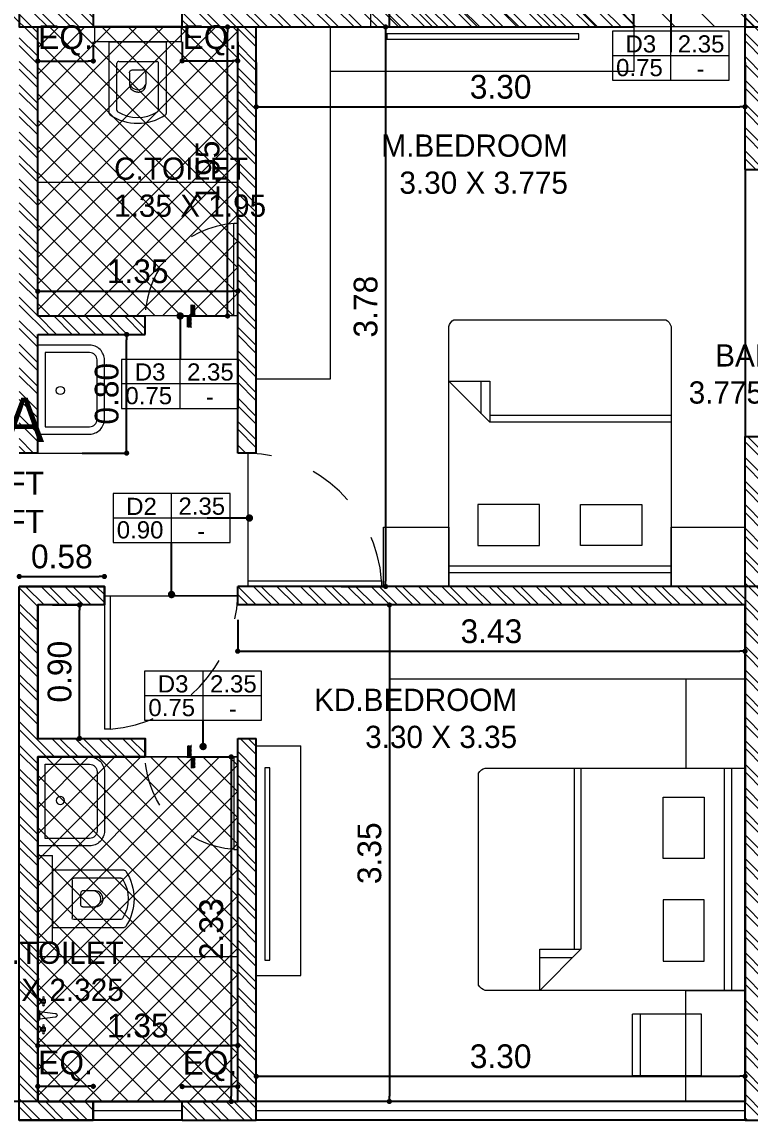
# Model space of a CAD drawing. Header units: metres. Extents: x 494 to 1845, y -666 to 1061.
# Drawn here: x 1823.904 to 1825.532, y 207.93 to 210.384 of the extents above; entities that cross this region are included whole.
import ezdxf

# ---------------------------------------------------------------- set-up
doc = ezdxf.new("R2010")
doc.units = ezdxf.units.M
doc.header["$MEASUREMENT"] = 0
doc.linetypes.add('1', pattern=[0])
doc.linetypes.add('DASHED2', pattern=[0.375, 0.25, -0.125])
doc.layers.get('Defpoints').update_dxf_attribs({"color": 12})
for name, color, linetype in [('A-AREA', 1, 'Continuous'), ('TILE DROP', 180, '1'), ('VDA-TEXT', 250, '1'), ('VDA-WALL BELOW', 8, 'Continuous')]:
    doc.layers.add(name, color=color, linetype=linetype)
for name, color, linetype, lineweight in [('A-Wall Hatch', 8, 'Continuous', 9), ('col hatch', 8, 'Continuous', 13), ('DIMENSION', 8, 'Continuous', 5), ('VDA-DOOR', 23, 'Continuous', 5), ('VDA-DW TAGS', 4, 'Continuous', 9), ('VDA-FURNITURE', 8, 'Continuous', 13), ('VDA-HATCH', 8, 'Continuous', 9), ('VDA-PLUMBING', 8, 'Continuous', 13), ('VDA-SLIDING DOOR', 4, 'Continuous', 9), ('VDA-WALL', 250, 'Continuous', 25), ('VDA-WINDOW', 5, 'Continuous', 9), ('VDA_FURNITURE', 8, 'Continuous', 13)]:
    doc.layers.add(name, color=color, linetype=linetype, lineweight=lineweight)
doc.styles.add('arial', font='arial.ttf', dxfattribs={"height": 0.3})
doc.styles.add('RS', font='GOTHIC.TTF')
doc.styles.get("Standard").update_dxf_attribs({"font": 'arial.ttf'})
doc.dimstyles.new('SMALL-1', dxfattribs={"dimtxt": 0.16, "dimasz": 0.035, "dimexe": 0, "dimexo": 0.1, "dimgap": 0.05, "dimtad": 1, "dimzin": 0, "dimdsep": 46, "dimtxsty": 'RS', "dimblk": 'DOT', "dimcen": 2.5, "dimclrd": 256, "dimclre": 256, "dimclrt": 5, "dimadec": 0, "dimazin": 0, "dimtfac": 1, "dimtdec": 3, "dimtofl": 0, "dimtmove": 0, "dimatfit": 3, "dimfxl": 0, "dimtolj": 1, "dimtzin": 0, "dimarcsym": 0})
pattern_1 = [(135, (-4e-16, 0.375), (-0.00441942, -0.00441942), [])]

# ---------------------------------------------------------------- blocks, each defined once
blk = doc.blocks.new('zw$FB86')
at = {"layer": 'VDA-FURNITURE'}
for points in [[(0, 0.45), (0, 0.1, 0.414214), (0.1, 0), (0.5, 0, 0.414214), (0.6, 0.1), (0.6, 0.45)], [(0.05, 0.4), (0.05, 0.1, 0.414214), (0.1, 0.05), (0.5, 0.05, 0.414214), (0.55, 0.1), (0.55, 0.4)]]:
    blk.add_lwpolyline(points, format="xyb", close=True, dxfattribs=at)
blk.add_circle((0.2942, 0.2973), 0.0278, dxfattribs=at)
blk = doc.blocks.new('zw$1B49')
at = {"layer": 'VDA-FURNITURE'}
for p, q in [((0.1173, 0.1173), (0.1043, 0.013)), ((0.1564, 0.013), (0.1433, 0.1173)), ((0, 0), (0.0717, 0)), ((0.0128, 0.0065), (0.0589, 0.0065)), ((0.0261, 0.0424), (0.0195, 0.0424)), ((0.0261, 0.0358), (0.0195, 0.0358)), ((0.0484, 0.0195), (0.0235, 0.0195)), ((0.0261, 0.0261), (0.0261, 0.0521)), ((0.0261, 0.0521), (0.0456, 0.0521)), ((0.0456, 0.0261), (0.0261, 0.0261)), ((0.0456, 0.0521), (0.0456, 0.0261)), ((0.0456, 0.0424), (0.0521, 0.0424)), ((0.0456, 0.0358), (0.0521, 0.0358)), ((0.0912, 0), (0.1694, 0)), ((0.1043, 0.013), (0.1564, 0.013)), ((0.189, 0), (0.2606, 0)), ((0.2018, 0.0065), (0.2478, 0.0065)), ((0.215, 0.0424), (0.2085, 0.0424)), ((0.215, 0.0358), (0.2085, 0.0358)), ((0.2373, 0.0195), (0.2125, 0.0195)), ((0.215, 0.0261), (0.215, 0.0521)), ((0.215, 0.0521), (0.2346, 0.0521)), ((0.2346, 0.0261), (0.215, 0.0261)), ((0.2346, 0.0521), (0.2346, 0.0261)), ((0.2346, 0.0424), (0.2411, 0.0424)), ((0.2346, 0.0358), (0.2411, 0.0358))]:
    blk.add_line(p, q, dxfattribs=at)
for centre in [(0.013, 0.0391), (0.0358, 0.0391), (0.0586, 0.0391), (0.202, 0.0391), (0.2248, 0.0391), (0.2476, 0.0391)]:
    blk.add_circle(centre, 0.00728, dxfattribs=at)
for centre, radius, start, end in [((0.1303, 0.1173), 0.013, 0, 180), ((-0.0098, 0.0358), 0.0371, 285.2551, 344.7449), ((0.0814, 0.0358), 0.0371, 195.25512, 254.74488), ((0.1096, -0.0053), 0.0191, 106.1502, 163.8498), ((0.1511, -0.0053), 0.0191, 16.1502, 73.8498), ((0.1792, 0.0358), 0.0371, 285.2551, 344.7449), ((0.2704, 0.0358), 0.0371, 195.25512, 254.74488)]:
    blk.add_arc(centre, radius, start, end, dxfattribs=at)
blk = doc.blocks.new('zw$2702')
at = {"layer": 'VDA-FURNITURE'}
for p, q in [((0.55, 0), (0.55, 0.585)), ((0.65, 0.585), (0.55, 0.585)), ((0.65, 0), (0.65, 0.585)), ((0.0663, 0.485), (0.55, 0.485)), ((0.55, 0.485), (0.55, 0.1)), ((0.0885, 0.4325), (0.406, 0.4325)), ((0.418, 0.4205), (0.418, 0.1645)), ((0.2098, 0.2942), (0.21, 0.2969)), ((0.21, 0.2969), (0.2105, 0.3004)), ((0.2105, 0.3004), (0.2113, 0.3046)), ((0.2113, 0.3046), (0.2125, 0.3092)), ((0.2125, 0.3092), (0.2143, 0.3142)), ((0.2143, 0.3142), (0.2166, 0.3193)), ((0.2166, 0.3193), (0.2196, 0.3244)), ((0.2196, 0.3244), (0.2234, 0.3294)), ((0.2234, 0.3294), (0.2281, 0.334)), ((0.2281, 0.334), (0.2337, 0.3382)), ((0.2337, 0.3382), (0.2404, 0.3417)), ((0.2404, 0.3417), (0.2482, 0.3444)), ((0.2482, 0.3444), (0.2572, 0.3461)), ((0.2572, 0.3461), (0.2675, 0.3468)), ((0.2675, 0.3468), (0.278, 0.3468)), ((0.278, 0.3468), (0.2875, 0.3468)), ((0.2875, 0.3468), (0.2959, 0.3468)), ((0.2959, 0.3468), (0.3035, 0.3468)), ((0.3035, 0.3468), (0.3101, 0.3468)), ((0.3101, 0.3468), (0.3159, 0.3468)), ((0.3159, 0.3468), (0.3209, 0.3468)), ((0.3209, 0.3468), (0.3252, 0.3468)), ((0.3252, 0.3468), (0.3288, 0.3469)), ((0.3288, 0.3469), (0.3318, 0.3469)), ((0.3318, 0.3469), (0.3341, 0.3469)), ((0.3341, 0.3469), (0.336, 0.3469)), ((0.336, 0.3469), (0.3382, 0.3469)), ((0.3382, 0.3469), (0.3388, 0.3469)), ((0.3388, 0.3469), (0.3398, 0.3471)), ((0.3398, 0.3471), (0.3422, 0.3472)), ((0.3422, 0.3472), (0.3456, 0.347)), ((0.3456, 0.347), (0.3496, 0.346)), ((0.3496, 0.346), (0.3535, 0.3437)), ((0.3535, 0.3437), (0.3569, 0.3399)), ((0.3569, 0.3399), (0.3583, 0.3372)), ((0.3583, 0.3372), (0.3594, 0.3339)), ((0.3594, 0.3339), (0.3601, 0.3301)), ((0.3601, 0.3301), (0.3603, 0.3256)), ((0.3603, 0.3262), (0.3603, 0.2588)), ((0.2097, 0.2925), (0.2098, 0.2942)), ((0.2097, 0.2918), (0.2097, 0.2925)), ((0.2097, 0.2916), (0.2097, 0.291)), ((0.2097, 0.291), (0.2098, 0.2893)), ((0.2098, 0.2893), (0.21, 0.2866)), ((0.21, 0.2866), (0.2105, 0.2831)), ((0.2105, 0.2831), (0.2113, 0.2789)), ((0.2113, 0.2789), (0.2125, 0.2743)), ((0.2125, 0.2743), (0.2143, 0.2693)), ((0.2143, 0.2693), (0.2166, 0.2642)), ((0.2166, 0.2642), (0.2196, 0.2591)), ((0.2196, 0.2591), (0.2234, 0.2541)), ((0.2234, 0.2541), (0.2281, 0.2495)), ((0.2281, 0.2495), (0.2337, 0.2453)), ((0.2337, 0.2453), (0.2404, 0.2418)), ((0.2404, 0.2418), (0.2482, 0.2391)), ((0.2482, 0.2391), (0.2572, 0.2373)), ((0.2572, 0.2373), (0.2675, 0.2367)), ((0.2675, 0.2367), (0.278, 0.2367)), ((0.278, 0.2367), (0.2875, 0.2367)), ((0.2875, 0.2367), (0.296, 0.2367)), ((0.296, 0.2367), (0.3035, 0.2367)), ((0.3035, 0.2367), (0.3102, 0.2367)), ((0.3102, 0.2367), (0.3161, 0.2367)), ((0.3161, 0.2367), (0.3211, 0.2367)), ((0.3211, 0.2367), (0.3254, 0.2367)), ((0.3254, 0.2367), (0.3291, 0.2367)), ((0.3291, 0.2367), (0.3321, 0.2367)), ((0.3321, 0.2367), (0.3344, 0.2368)), ((0.3344, 0.2368), (0.3363, 0.2368)), ((0.3363, 0.2368), (0.3386, 0.2368)), ((0.3386, 0.2368), (0.3392, 0.2368)), ((0.3392, 0.2368), (0.3402, 0.2367)), ((0.3402, 0.2367), (0.3426, 0.2369)), ((0.3499, 0.239), (0.3537, 0.2415)), ((0.3537, 0.2415), (0.3571, 0.2455)), ((0.3571, 0.2455), (0.3584, 0.2481)), ((0.3584, 0.2481), (0.3595, 0.2511)), ((0.3595, 0.2511), (0.3601, 0.2547)), ((0.3601, 0.2547), (0.3603, 0.2588)), ((0.0885, 0.1525), (0.406, 0.1525)), ((0.55, 0.1), (0.0663, 0.1)), ((0.65, 0), (0.55, 0))]:
    blk.add_line(p, q, dxfattribs=at)
for centre, radius, start, end in [((0.3393, 0.2925), 0.3393, 146.53147, 213.46853), ((0.0663, 0.473), 0.012, 90, 146.53147), ((0.2879, 0.2925), 0.2489, 147.45679, 212.54321), ((0.0885, 0.4205), 0.012, 90, 150.49067), ((0.406, 0.4205), 0.012, 0, 90), ((0.285, 0.2913), 0.0588, 109.85833, 247.31919), ((0.3341, 0.2803), 0.0442, 281.08149, 290.92542), ((0.0885, 0.1645), 0.012, 209.50933, 270), ((0.406, 0.1645), 0.012, 270, 0), ((0.0663, 0.112), 0.012, 213.46853, 270)]:
    blk.add_arc(centre, radius, start, end, dxfattribs=at)
blk = doc.blocks.new('zw$DE63')
at = {"layer": 'VDA-FURNITURE', "extrusion": (-1.50799e-06, 1.20478e-06, 1)}
for p, q in [((1.8, 1.5), (0.0462, 1.5)), ((0.6923, 1.2231), (0.4154, 1.5)), ((0.4154, 1.5), (0.4154, 1.2231)), ((1.8, 1.5), (1.6615, 1.5)), ((1.6615, 1.5), (1.6616, 0)), ((1.7077, 0), (1.7077, 1.5)), ((1.8, 0), (1.8, 1.5)), ((1.8, 0), (1.8, 1.5)), ((0, 1.4654), (0, 0.0346)), ((0.6346, 1.2808), (0.4154, 1.2808)), ((1.2462, 0.8885), (1.2462, 1.3039)), ((1.2462, 1.3039), (1.5231, 1.3039)), ((1.5231, 1.3039), (1.5231, 0.8885)), ((0.4154, 1.2231), (0.6923, 1.2231)), ((0.6462, 0), (0.6462, 1.2231)), ((0.6923, 0), (0.6923, 1.2231)), ((1.5231, 0.8885), (1.2462, 0.8885)), ((1.5231, 0.6116), (1.2462, 0.6116)), ((1.2462, 0.6116), (1.2462, 0.1962)), ((1.5231, 0.1962), (1.5231, 0.6116)), ((1.2462, 0.1962), (1.5231, 0.1962)), ((0.0462, 0), (1.8, 0)), ((1.6616, 0), (1.8, 0))]:
    blk.add_line(p, q, dxfattribs=at)
at = {"layer": 'VDA-FURNITURE'}
for centre, start, end in [((0.065, 1.4268), 104.43861, 149.30258), ((0.065, 0.0732), 210.69742, 255.56139)]:
    blk.add_arc(centre, 0.0756, start, end, dxfattribs=at)
blk = doc.blocks.new('DFV')
at = {"layer": 'VDA_FURNITURE'}
for p, q in [((164.983, 153.5325), (164.9829, 153.0667)), ((164.983, 153.5325), (165.397, 153.5324)), ((165.3969, 153.0666), (165.397, 153.5324)), ((165.397, 153.4806), (164.983, 153.4807)), ((164.9829, 153.0667), (165.3969, 153.0666))]:
    blk.add_line(p, q, dxfattribs=at)
blk = doc.blocks.new('zw$F1DC')
at = {"layer": 'VDA-DOOR'}
for p, q in [((0, 0), (0, 0.9)), ((0, 0.038), (0.9, 0.038)), ((0, 0), (0.9, 0)), ((0.9, 0.038), (0.9, 0))]:
    blk.add_line(p, q, dxfattribs=at).dxf.unprotected_set("ltscale", 0)
at = {"layer": 'VDA-DOOR', "linetype": 'DASHED2', "ltscale": 0.3}
blk.add_arc((-0.0283, -0.0304), 0.9308, 4.21275, 88.25632, dxfattribs=at)
blk = doc.blocks.new('zw$AB1F')
at = {"layer": 'VDA-DOOR', "xscale": 1.111111111003124, "yscale": 1.111111111003124, "zscale": 1.111111111003124, "rotation": 90.00000000080222}
blk.add_blockref('zw$F1DC', (1, 0), dxfattribs=at)
blk = doc.blocks.new('_Dot')
at = {"color": 0, "linetype": 'ByBlock', "lineweight": -2}
blk.add_line((-0.5, 0), (-1, 0), dxfattribs=at)
at = {"color": 0, "linetype": 'ByBlock', "const_width": 0.5}
blk.add_lwpolyline([(-0.25, 0, 1), (0.25, 0, 1)], format="xyb", close=True, dxfattribs=at)
blk = doc.blocks.new('*D1131')
at = {"layer": 'Defpoints', "color": 0, "transparency": 16777216}
for p in [(-0.375, 2.875), (0, 2.875), (0, 2.646)]:
    blk.add_point(p, dxfattribs=at)
at = {"layer": 'DIMENSION', "lineweight": -2, "transparency": 16777216}
for p, q in [((-0.375, 2.775), (-0.375, 2.646)), ((0, 2.775), (0, 2.646)), ((-0.34, 2.646), (-0.035, 2.646))]:
    blk.add_line(p, q, dxfattribs=at)
at = {"layer": 'DIMENSION', "lineweight": -2, "transparency": 16777216, "xscale": 0.035, "yscale": 0.035, "zscale": 0.035, "rotation": 180}
blk.add_blockref('_Dot', (-0.375, 2.646), dxfattribs=at)
at = {"layer": 'DIMENSION', "lineweight": -2, "transparency": 16777216, "xscale": 0.035, "yscale": 0.035, "zscale": 0.035}
blk.add_blockref('_Dot', (0, 2.646), dxfattribs=at)
at = {"layer": 'DIMENSION', "color": 5, "transparency": 16777216, "insert": (-0.1875, 2.7843), "char_height": 0.16, "attachment_point": 5, "style": 'RS'}
blk.add_mtext('\\A1;EQ.', dxfattribs=at)
blk = doc.blocks.new('*D1132')
at = {"layer": 'Defpoints', "color": 0, "transparency": 16777216}
for p in [(-1.35, 2.875), (-0.975, 2.875), (-0.975, 2.6452)]:
    blk.add_point(p, dxfattribs=at)
at = {"layer": 'DIMENSION', "lineweight": -2, "transparency": 16777216}
for p, q in [((-1.35, 2.775), (-1.35, 2.6452)), ((-0.975, 2.775), (-0.975, 2.6452)), ((-1.315, 2.6452), (-1.01, 2.6452))]:
    blk.add_line(p, q, dxfattribs=at)
at = {"layer": 'DIMENSION', "lineweight": -2, "transparency": 16777216, "xscale": 0.035, "yscale": 0.035, "zscale": 0.035, "rotation": 180}
blk.add_blockref('_Dot', (-1.35, 2.6452), dxfattribs=at)
at = {"layer": 'DIMENSION', "lineweight": -2, "transparency": 16777216, "xscale": 0.035, "yscale": 0.035, "zscale": 0.035}
blk.add_blockref('_Dot', (-0.975, 2.6452), dxfattribs=at)
at = {"layer": 'DIMENSION', "color": 5, "transparency": 16777216, "insert": (-1.1625, 2.7836), "char_height": 0.16, "attachment_point": 5, "style": 'RS'}
blk.add_mtext('\\A1;EQ.', dxfattribs=at)
blk = doc.blocks.new('*D1133')
at = {"layer": 'Defpoints', "color": 0, "transparency": 16777216}
for p in [(-1.35, 2.875), (-0.0687, 2.875), (-1.35, 0.925)]:
    blk.add_point(p, dxfattribs=at)
at = {"layer": 'DIMENSION', "lineweight": -2, "transparency": 16777216}
for p, q in [((-0.3687, 2.875), (-0.0687, 2.875)), ((-0.0687, 0.96), (-0.0687, 2.84)), ((-0.3687, 0.925), (-0.0687, 0.925))]:
    blk.add_line(p, q, dxfattribs=at)
at = {"layer": 'DIMENSION', "lineweight": -2, "transparency": 16777216, "xscale": 0.035, "yscale": 0.035, "zscale": 0.035}
for p, rotation in [((-0.0687, 2.875), 90), ((-0.0687, 0.925), 270)]:
    blk.add_blockref('_Dot', p, dxfattribs=dict(at, rotation=rotation))
at = {"layer": 'DIMENSION', "color": 5, "transparency": 16777216, "insert": (-0.2027, 1.9), "char_height": 0.16, "attachment_point": 5, "rotation": 90, "style": 'RS'}
blk.add_mtext('\\A1;1.95', dxfattribs=at)
blk = doc.blocks.new('*D1134')
at = {"layer": 'Defpoints', "color": 0, "transparency": 16777216}
for p in [(0, 1.0917), (-1.35, 0.925), (0, 0.925)]:
    blk.add_point(p, dxfattribs=at)
at = {"layer": 'DIMENSION', "lineweight": -2, "transparency": 16777216}
for p, q in [((-1.35, 1.025), (-1.35, 1.0917)), ((-1.315, 1.0917), (-0.035, 1.0917)), ((0, 1.025), (0, 1.0917))]:
    blk.add_line(p, q, dxfattribs=at)
at = {"layer": 'DIMENSION', "lineweight": -2, "transparency": 16777216, "xscale": 0.035, "yscale": 0.035, "zscale": 0.035, "rotation": 180}
blk.add_blockref('_Dot', (-1.35, 1.0917), dxfattribs=at)
at = {"layer": 'DIMENSION', "lineweight": -2, "transparency": 16777216, "xscale": 0.035, "yscale": 0.035, "zscale": 0.035}
blk.add_blockref('_Dot', (0, 1.0917), dxfattribs=at)
at = {"layer": 'DIMENSION', "color": 5, "transparency": 16777216, "insert": (-0.675, 1.2257), "char_height": 0.16, "attachment_point": 5, "style": 'RS'}
blk.add_mtext('\\A1;1.35', dxfattribs=at)
blk = doc.blocks.new('*D1135')
at = {"layer": 'Defpoints', "color": 0, "transparency": 16777216}
for p in [(-1.35, 0.8), (-0.75, 0.8), (-1.35, 0)]:
    blk.add_point(p, dxfattribs=at)
at = {"layer": 'DIMENSION', "lineweight": -2, "transparency": 16777216}
for p, q in [((-1.05, 0.8), (-0.75, 0.8)), ((-0.75, 0.035), (-0.75, 0.765)), ((-1.05, 0), (-0.75, 0))]:
    blk.add_line(p, q, dxfattribs=at)
at = {"layer": 'DIMENSION', "lineweight": -2, "transparency": 16777216, "xscale": 0.035, "yscale": 0.035, "zscale": 0.035}
for p, rotation in [((-0.75, 0.8), 90), ((-0.75, 0), 270)]:
    blk.add_blockref('_Dot', p, dxfattribs=dict(at, rotation=rotation))
at = {"layer": 'DIMENSION', "color": 5, "transparency": 16777216, "insert": (-0.884, 0.4), "char_height": 0.16, "attachment_point": 5, "rotation": 90, "style": 'RS'}
blk.add_mtext('\\A1;0.80', dxfattribs=at)
blk = doc.blocks.new('*D1142')
at = {"layer": 'Defpoints', "color": 0, "transparency": 16777216}
for p in [(-0.9, -0.8328), (-1.475, -0.9), (-0.9, -0.9)]:
    blk.add_point(p, dxfattribs=at)
at = {"layer": 'DIMENSION', "lineweight": -2, "transparency": 16777216}
for p, q in [((-1.475, -0.8328), (-1.475, -0.8328)), ((-1.44, -0.8328), (-0.935, -0.8328)), ((-0.9, -0.8328), (-0.9, -0.8328))]:
    blk.add_line(p, q, dxfattribs=at)
at = {"layer": 'DIMENSION', "lineweight": -2, "transparency": 16777216, "xscale": 0.035, "yscale": 0.035, "zscale": 0.035, "rotation": 180}
blk.add_blockref('_Dot', (-1.475, -0.8328), dxfattribs=at)
at = {"layer": 'DIMENSION', "lineweight": -2, "transparency": 16777216, "xscale": 0.035, "yscale": 0.035, "zscale": 0.035}
blk.add_blockref('_Dot', (-0.9, -0.8328), dxfattribs=at)
at = {"layer": 'DIMENSION', "color": 5, "transparency": 16777216, "insert": (-1.1875, -0.6987), "char_height": 0.16, "attachment_point": 5, "style": 'RS'}
blk.add_mtext('\\A1;0.58', dxfattribs=at)
blk = doc.blocks.new('*D1143')
at = {"layer": 'Defpoints', "color": 0, "transparency": 16777216}
for p in [(-1.35, -1.025), (-1.0679, -1.025), (-1.35, -1.925)]:
    blk.add_point(p, dxfattribs=at)
at = {"layer": 'DIMENSION', "lineweight": -2, "transparency": 16777216}
for p, q in [((-1.25, -1.025), (-1.0679, -1.025)), ((-1.0679, -1.89), (-1.0679, -1.06)), ((-1.25, -1.925), (-1.0679, -1.925))]:
    blk.add_line(p, q, dxfattribs=at)
at = {"layer": 'DIMENSION', "lineweight": -2, "transparency": 16777216, "xscale": 0.035, "yscale": 0.035, "zscale": 0.035}
for p, rotation in [((-1.0679, -1.025), 90), ((-1.0679, -1.925), 270)]:
    blk.add_blockref('_Dot', p, dxfattribs=dict(at, rotation=rotation))
at = {"layer": 'DIMENSION', "color": 5, "transparency": 16777216, "insert": (-1.2019, -1.475), "char_height": 0.16, "attachment_point": 5, "rotation": 90, "style": 'RS'}
blk.add_mtext('\\A1;0.90', dxfattribs=at)
blk = doc.blocks.new('*D1144')
at = {"layer": 'Defpoints', "color": 0, "transparency": 16777216}
for p in [(-0.975, -4.2727), (-1.35, -4.375), (-0.975, -4.375)]:
    blk.add_point(p, dxfattribs=at)
at = {"layer": 'DIMENSION', "lineweight": -2, "transparency": 16777216}
for p, q in [((-1.35, -4.275), (-1.35, -4.2727)), ((-1.315, -4.2727), (-1.01, -4.2727)), ((-0.975, -4.275), (-0.975, -4.2727))]:
    blk.add_line(p, q, dxfattribs=at)
at = {"layer": 'DIMENSION', "lineweight": -2, "transparency": 16777216, "xscale": 0.035, "yscale": 0.035, "zscale": 0.035, "rotation": 180}
blk.add_blockref('_Dot', (-1.35, -4.2727), dxfattribs=at)
at = {"layer": 'DIMENSION', "lineweight": -2, "transparency": 16777216, "xscale": 0.035, "yscale": 0.035, "zscale": 0.035}
blk.add_blockref('_Dot', (-0.975, -4.2727), dxfattribs=at)
at = {"layer": 'DIMENSION', "color": 5, "transparency": 16777216, "insert": (-1.1625, -4.1344), "char_height": 0.16, "attachment_point": 5, "style": 'RS'}
blk.add_mtext('\\A1;EQ.', dxfattribs=at)
blk = doc.blocks.new('*D1145')
at = {"layer": 'Defpoints', "color": 0, "transparency": 16777216}
for p in [(0, -4.2745), (-0.375, -4.3751), (0, -4.3751)]:
    blk.add_point(p, dxfattribs=at)
at = {"layer": 'DIMENSION', "lineweight": -2, "transparency": 16777216}
for p, q in [((-0.375, -4.2751), (-0.375, -4.2745)), ((-0.34, -4.2745), (-0.035, -4.2745)), ((0, -4.2751), (0, -4.2745))]:
    blk.add_line(p, q, dxfattribs=at)
at = {"layer": 'DIMENSION', "lineweight": -2, "transparency": 16777216, "xscale": 0.035, "yscale": 0.035, "zscale": 0.035, "rotation": 180}
blk.add_blockref('_Dot', (-0.375, -4.2745), dxfattribs=at)
at = {"layer": 'DIMENSION', "lineweight": -2, "transparency": 16777216, "xscale": 0.035, "yscale": 0.035, "zscale": 0.035}
blk.add_blockref('_Dot', (0, -4.2745), dxfattribs=at)
at = {"layer": 'DIMENSION', "color": 5, "transparency": 16777216, "insert": (-0.1875, -4.1362), "char_height": 0.16, "attachment_point": 5, "style": 'RS'}
blk.add_mtext('\\A1;EQ.', dxfattribs=at)
blk = doc.blocks.new('*D1146')
at = {"layer": 'Defpoints', "color": 0, "transparency": 16777216}
for p in [(-1.35, -2.3269), (0, -3.9978), (0, -4.375)]:
    blk.add_point(p, dxfattribs=at)
at = {"layer": 'DIMENSION', "lineweight": -2, "transparency": 16777216}
for p, q in [((-1.35, -3.6978), (-1.35, -3.9978)), ((-1.315, -3.9978), (-0.035, -3.9978)), ((0, -4.275), (0, -3.9978))]:
    blk.add_line(p, q, dxfattribs=at)
at = {"layer": 'DIMENSION', "lineweight": -2, "transparency": 16777216, "xscale": 0.035, "yscale": 0.035, "zscale": 0.035, "rotation": 180}
blk.add_blockref('_Dot', (-1.35, -3.9978), dxfattribs=at)
at = {"layer": 'DIMENSION', "lineweight": -2, "transparency": 16777216, "xscale": 0.035, "yscale": 0.035, "zscale": 0.035}
blk.add_blockref('_Dot', (0, -3.9978), dxfattribs=at)
at = {"layer": 'DIMENSION', "color": 5, "transparency": 16777216, "insert": (-0.675, -3.8638), "char_height": 0.16, "attachment_point": 5, "style": 'RS'}
blk.add_mtext('\\A1;1.35', dxfattribs=at)
blk = doc.blocks.new('*D1147')
at = {"layer": 'Defpoints', "color": 0, "transparency": 16777216}
for p in [(-1.35, -2.05), (-1.35, -4.3751), (-0.0441, -4.3751)]:
    blk.add_point(p, dxfattribs=at)
at = {"layer": 'DIMENSION', "lineweight": -2, "transparency": 16777216}
for p, q in [((-0.3441, -2.05), (-0.0441, -2.05)), ((-0.0441, -2.085), (-0.0441, -4.3401)), ((-0.3441, -4.3751), (-0.0441, -4.3751))]:
    blk.add_line(p, q, dxfattribs=at)
at = {"layer": 'DIMENSION', "lineweight": -2, "transparency": 16777216, "xscale": 0.035, "yscale": 0.035, "zscale": 0.035}
for p, rotation in [((-0.0441, -2.05), 90), ((-0.0441, -4.3751), 270)]:
    blk.add_blockref('_Dot', p, dxfattribs=dict(at, rotation=rotation))
at = {"layer": 'DIMENSION', "color": 5, "transparency": 16777216, "insert": (-0.1781, -3.2126), "char_height": 0.16, "attachment_point": 5, "rotation": 90, "style": 'RS'}
blk.add_mtext('\\A1;2.33', dxfattribs=at)
blk = doc.blocks.new('*D1148')
at = {"layer": 'Defpoints', "color": 0, "transparency": 16777216}
for p in [(3.425, -4.2048), (0.125, -4.375), (3.425, -4.375)]:
    blk.add_point(p, dxfattribs=at)
at = {"layer": 'DIMENSION', "lineweight": -2, "transparency": 16777216}
for p, q in [((0.125, -4.275), (0.125, -4.2048)), ((0.16, -4.2048), (3.39, -4.2048)), ((3.425, -4.275), (3.425, -4.2048))]:
    blk.add_line(p, q, dxfattribs=at)
at = {"layer": 'DIMENSION', "lineweight": -2, "transparency": 16777216, "xscale": 0.035, "yscale": 0.035, "zscale": 0.035, "rotation": 180}
blk.add_blockref('_Dot', (0.125, -4.2048), dxfattribs=at)
at = {"layer": 'DIMENSION', "lineweight": -2, "transparency": 16777216, "xscale": 0.035, "yscale": 0.035, "zscale": 0.035}
blk.add_blockref('_Dot', (3.425, -4.2048), dxfattribs=at)
at = {"layer": 'DIMENSION', "color": 5, "transparency": 16777216, "insert": (1.775, -4.0707), "char_height": 0.16, "attachment_point": 5, "style": 'RS'}
blk.add_mtext('\\A1;3.30', dxfattribs=at)
blk = doc.blocks.new('*D1149')
at = {"layer": 'Defpoints', "color": 0, "transparency": 16777216}
for p in [(3.425, -1.025), (1.0238, -4.375), (3.425, -4.375)]:
    blk.add_point(p, dxfattribs=at)
at = {"layer": 'DIMENSION', "lineweight": -2, "transparency": 16777216}
for p, q in [((1.3238, -1.025), (1.0238, -1.025)), ((1.0238, -1.06), (1.0238, -4.34)), ((1.3238, -4.375), (1.0238, -4.375))]:
    blk.add_line(p, q, dxfattribs=at)
at = {"layer": 'DIMENSION', "lineweight": -2, "transparency": 16777216, "xscale": 0.035, "yscale": 0.035, "zscale": 0.035}
for p, rotation in [((1.0238, -1.025), 90), ((1.0238, -4.375), 270)]:
    blk.add_blockref('_Dot', p, dxfattribs=dict(at, rotation=rotation))
at = {"layer": 'DIMENSION', "color": 5, "transparency": 16777216, "insert": (0.8898, -2.7), "char_height": 0.16, "attachment_point": 5, "rotation": 90, "style": 'RS'}
blk.add_mtext('\\A1;3.35', dxfattribs=at)
blk = doc.blocks.new('*D1150')
at = {"layer": 'Defpoints', "color": 0, "transparency": 16777216}
for p in [(0, -1.025), (3.425, -1.025), (3.425, -1.3371)]:
    blk.add_point(p, dxfattribs=at)
at = {"layer": 'DIMENSION', "lineweight": -2, "transparency": 16777216}
for p, q in [((0, -1.125), (0, -1.3371)), ((3.425, -1.125), (3.425, -1.3371)), ((0.035, -1.3371), (3.39, -1.3371))]:
    blk.add_line(p, q, dxfattribs=at)
at = {"layer": 'DIMENSION', "lineweight": -2, "transparency": 16777216, "xscale": 0.035, "yscale": 0.035, "zscale": 0.035, "rotation": 180}
blk.add_blockref('_Dot', (0, -1.3371), dxfattribs=at)
at = {"layer": 'DIMENSION', "lineweight": -2, "transparency": 16777216, "xscale": 0.035, "yscale": 0.035, "zscale": 0.035}
blk.add_blockref('_Dot', (3.425, -1.3371), dxfattribs=at)
at = {"layer": 'DIMENSION', "color": 5, "transparency": 16777216, "insert": (1.7125, -1.2031), "char_height": 0.16, "attachment_point": 5, "style": 'RS'}
blk.add_mtext('\\A1;3.43', dxfattribs=at)
blk = doc.blocks.new('*D1151')
at = {"layer": 'Defpoints', "color": 0, "transparency": 16777216}
for p in [(0.125, 2.875), (3.425, 2.875), (3.425, 2.3362)]:
    blk.add_point(p, dxfattribs=at)
at = {"layer": 'DIMENSION', "lineweight": -2, "transparency": 16777216}
for p, q in [((0.125, 2.6362), (0.125, 2.3362)), ((3.425, 2.6362), (3.425, 2.3362)), ((0.16, 2.3362), (3.39, 2.3362))]:
    blk.add_line(p, q, dxfattribs=at)
at = {"layer": 'DIMENSION', "lineweight": -2, "transparency": 16777216, "xscale": 0.035, "yscale": 0.035, "zscale": 0.035, "rotation": 180}
blk.add_blockref('_Dot', (0.125, 2.3362), dxfattribs=at)
at = {"layer": 'DIMENSION', "lineweight": -2, "transparency": 16777216, "xscale": 0.035, "yscale": 0.035, "zscale": 0.035}
blk.add_blockref('_Dot', (3.425, 2.3362), dxfattribs=at)
at = {"layer": 'DIMENSION', "color": 5, "transparency": 16777216, "insert": (1.775, 2.4702), "char_height": 0.16, "attachment_point": 5, "style": 'RS'}
blk.add_mtext('\\A1;3.30', dxfattribs=at)
blk = doc.blocks.new('*D1152')
at = {"layer": 'Defpoints', "color": 0, "transparency": 16777216}
for p in [(0.125, 2.875), (0.125, -0.9), (0.9982, -0.9)]:
    blk.add_point(p, dxfattribs=at)
at = {"layer": 'DIMENSION', "lineweight": -2, "transparency": 16777216}
for p, q in [((0.6982, 2.875), (0.9982, 2.875)), ((0.9982, 2.84), (0.9982, -0.865)), ((0.6982, -0.9), (0.9982, -0.9))]:
    blk.add_line(p, q, dxfattribs=at)
at = {"layer": 'DIMENSION', "lineweight": -2, "transparency": 16777216, "xscale": 0.035, "yscale": 0.035, "zscale": 0.035}
for p, rotation in [((0.9982, 2.875), 90), ((0.9982, -0.9), 270)]:
    blk.add_blockref('_Dot', p, dxfattribs=dict(at, rotation=rotation))
at = {"layer": 'DIMENSION', "color": 5, "transparency": 16777216, "insert": (0.8642, 0.9875), "char_height": 0.16, "attachment_point": 5, "rotation": 90, "style": 'RS'}
blk.add_mtext('\\A1;3.78', dxfattribs=at)
blk = doc.blocks.new('*D1153')
at = {"layer": 'Defpoints', "color": 0, "transparency": 16777216}
for p in [(3.425, 2.875), (3.8562, 2.875), (3.425, 1.9125)]:
    blk.add_point(p, dxfattribs=at)
at = {"layer": 'DIMENSION', "lineweight": -2, "transparency": 16777216}
for p, q in [((3.5562, 2.875), (3.8562, 2.875)), ((3.8562, 1.9475), (3.8562, 2.84)), ((3.5562, 1.9125), (3.8562, 1.9125))]:
    blk.add_line(p, q, dxfattribs=at)
at = {"layer": 'DIMENSION', "lineweight": -2, "transparency": 16777216, "xscale": 0.035, "yscale": 0.035, "zscale": 0.035}
for p, rotation in [((3.8562, 2.875), 90), ((3.8562, 1.9125), 270)]:
    blk.add_blockref('_Dot', p, dxfattribs=dict(at, rotation=rotation))
at = {"layer": 'DIMENSION', "color": 5, "transparency": 16777216, "insert": (3.7179, 2.3062), "char_height": 0.16, "attachment_point": 5, "rotation": 90, "style": 'RS'}
blk.add_mtext('\\A1;EQ.', dxfattribs=at)
blk = doc.blocks.new('*D1154')
at = {"layer": 'Defpoints', "color": 0, "transparency": 16777216}
for p in [(3.425, 0.1125), (3.425, -0.9), (3.8559, -0.9)]:
    blk.add_point(p, dxfattribs=at)
at = {"layer": 'DIMENSION', "lineweight": -2, "transparency": 16777216}
for p, q in [((3.5559, 0.1125), (3.8559, 0.1125)), ((3.8559, 0.0775), (3.8559, -0.865)), ((3.5559, -0.9), (3.8559, -0.9))]:
    blk.add_line(p, q, dxfattribs=at)
at = {"layer": 'DIMENSION', "lineweight": -2, "transparency": 16777216, "xscale": 0.035, "yscale": 0.035, "zscale": 0.035}
for p, rotation in [((3.8559, 0.1125), 90), ((3.8559, -0.9), 270)]:
    blk.add_blockref('_Dot', p, dxfattribs=dict(at, rotation=rotation))
at = {"layer": 'DIMENSION', "color": 5, "transparency": 16777216, "insert": (3.7176, -0.4562), "char_height": 0.16, "attachment_point": 5, "rotation": 90, "style": 'RS'}
blk.add_mtext('\\A1;EQ.', dxfattribs=at)
blk = doc.blocks.new('D2 F')
at = {"layer": 'VDA-DW TAGS'}
for p, q in [((1526.932, 317.9785), (1526.932, 318.3094)), ((1527.3267, 318.144), (1526.537, 318.144))]:
    blk.add_line(p, q, dxfattribs=at)
blk.add_lwpolyline([(1527.3267, 318.3094), (1526.537, 318.3094), (1526.537, 317.9785), (1527.3267, 317.9785)], close=True, dxfattribs=at)
at = {"layer": 'VDA-DW TAGS', "attachment_point": 8, "style": 'arial'}
for s, insert, char_height, width in [('D2', (1526.7293, 318.1646), 0.11598, 0.282293), ('2.35', (1527.1361, 318.1646), 0.11598, 0.282293), ('0.90', (1526.7198, 318.0048), 0.11598, 0.27584), ('-', (1527.1322, 317.9992), 0.116, 0.366174)]:
    blk.add_mtext(s, dxfattribs=dict(at, insert=insert, char_height=char_height, width=width))
blk = doc.blocks.new('D3 F')
at = {"layer": 'VDA-DW TAGS'}
for p, q in [((1526.9357, 319.9002), (1526.9357, 320.2311)), ((1527.3304, 320.0657), (1526.5407, 320.0657))]:
    blk.add_line(p, q, dxfattribs=at)
blk.add_lwpolyline([(1527.3304, 320.2311), (1526.5407, 320.2311), (1526.5407, 319.9002), (1527.3304, 319.9002)], close=True, dxfattribs=at)
at = {"layer": 'VDA-DW TAGS', "attachment_point": 8, "style": 'arial'}
for s, insert, char_height, width in [('D3', (1526.733, 320.0863), 0.11598, 0.282293), ('2.35', (1527.1398, 320.0863), 0.11598, 0.282293), ('0.75', (1526.7235, 319.9266), 0.11598, 0.27584), ('-', (1527.1359, 319.9209), 0.116, 0.366174)]:
    blk.add_mtext(s, dxfattribs=dict(at, insert=insert, char_height=char_height, width=width))
blk = doc.blocks.new('TT-level diff-flat-14')
at = {"layer": 'TILE DROP'}
h = blk.add_hatch(dxfattribs=at)
h.set_pattern_fill('ANSI31', color=256, scale=0.05, angle=90, style=0)
h.set_pattern_definition(pattern_1)
h.paths.add_polyline_path([(-0.075, 0.025), (-0.075, 0), (0, 0), (0, 0.025)])
h = blk.add_hatch(dxfattribs=at)
h.set_pattern_fill('ANSI31', color=256, scale=0.05, angle=90, style=0)
h.set_pattern_definition(pattern_1)
h.paths.add_polyline_path([(0, 0), (0, -0.025), (0.075, -0.025), (0.075, 0)])
for points in [[(0, 0), (-0.075, 0)], [(0.075, -0.025), (0, -0.025), (0, 0), (-0.075, 0)]]:
    blk.add_lwpolyline(points, dxfattribs=at)
blk = doc.blocks.new('SDFDSFD')
at = {"layer": 'A-Wall Hatch', "ltscale": 0.1}
h = blk.add_hatch(dxfattribs=at)
h.set_pattern_fill('ANSI32', color=256, scale=0.3, angle=270)
h.set_pattern_definition([(315, (-5.7694, -2.32693), (0.0795495, 0.0795495), []), (315, (-5.7694, -2.37996), (0.0795495, 0.0795495), [])])
h.paths.add_polyline_path([(-3.575, 2.575), (-5.245, 2.575), (-5.245, 5.25), (-1.35, 5.25), (-1.35, 5.375), (-6.845, 5.375), (-6.845, 5.25), (-5.37, 5.25), (-5.37, 4.05), (-5.72, 4.05), (-5.72, 3.925), (-5.37, 3.925), (-5.37, 2.575), (-5.72, 2.575), (-5.72, 2.45), (-3.575, 2.45)])
h.paths.add_polyline_path([(-7.72, -2.95), (-7.72, -0.9), (-6.845, -0.9), (-6.845, 4.05), (-6.72, 4.05), (-6.72, -0.9), (-6.45, -0.9), (-6.45, -1.025), (-7.595, -1.025), (-7.595, -2.95)])
h.paths.add_polyline_path([(-2.375, -0.9), (-4.65, -0.9), (-4.65, -4.5), (-4.525, -4.5), (-4.525, -1.025), (-2.375, -1.025)])
h.paths.add_polyline_path([(-0.975, 2.9999), (-0.9809, 2.9999), (-1.35, 3), (-1.35, 4.05), (-1.475, 4.05), (-1.475, 3), (-2.375, 3), (-2.375, 2.45), (-2.25, 2.45), (-2.25, 2.875), (-1.475, 2.875), (-1.475, 0), (-1.35, 0), (-1.35, 0.8), (-0.625, 0.8), (-0.625, 0.925), (-1.35, 0.925), (-1.35, 2.875), (-0.975, 2.875)])
h.paths.add_polyline_path([(2.675, 3), (1.025, 3), (1.025, 4.35), (1.975, 4.35), (1.975, 4.4749), (0.9, 4.475), (0.9, 3), (-0.375, 3), (-0.375, 2.875), (2.675, 2.875)])
h.paths.add_polyline_path([(-0.625, -1.925), (-1.35, -1.925), (-1.35, -1.025), (-0.9, -1.025), (-0.9, -0.9), (-1.475, -0.9), (-1.475, -4.5), (-0.975, -4.5), (-0.975, -4.3751), (-0.9809, -4.3751), (-1.35, -4.375), (-1.35, -2.05), (-0.625, -2.05)])
h.paths.add_polyline_path([(3.55, 4.475), (2.575, 4.475), (2.575, 4.35), (3.425, 4.35), (3.425, 3), (3.55, 3)])
h.paths.add_polyline_path([(0.125, -1.925), (0, -1.925), (0, -4.375), (-0.375, -4.375), (-0.375, -4.5), (0.125, -4.5)])
h.paths.add_polyline_path([(0.125, 2.875), (0, 2.875), (0, 0), (0.125, 0)])
h.paths.add_polyline_path([(4.875, 3), (3.55, 3), (3.55, 2.875), (4.875, 2.875)])
h.paths.add_polyline_path([(3.55, 3), (3.425, 3), (3.425, 2.875), (3.55, 2.875)])
h.paths.add_polyline_path([(3.55, 0.1125), (3.425, 0.1125), (3.425, -0.9), (0, -0.9), (0, -1.025), (3.425, -1.025), (3.425, -4.5), (3.55, -4.5), (3.55, -1.025), (4.875, -1.025), (4.875, -0.9), (3.55, -0.9)])
h.paths.add_polyline_path([(3.425, 1.9125), (3.55, 1.9125), (3.55, 2.875), (3.425, 2.875)])
at = {"layer": 'VDA-HATCH'}
h = blk.add_hatch(dxfattribs=at)
h.set_pattern_fill('ANSI37', color=43)
h.set_pattern_definition([(45, (-42536.25676, 14913.54795), (-0.08838834765, 0.08838834765), []), (135, (-42536.25676, 14913.54795), (-0.08838834765, -0.08838834765), [])])
h.paths.add_polyline_path([(1.025, 3), (3.425, 3), (3.425, 4.35), (1.025, 4.35)])
h.paths.add_polyline_path([(-1.35, -2.05), (0, -2.05), (0, -4.3751), (-1.35, -4.3751)])
h.paths.add_polyline_path([(0, 2.875), (-1.35, 2.875), (-1.35, 0.925), (0, 0.925)])
blk.add_lwpolyline([(-1.475, -0.9), (-0.9, -0.9), (-0.9, -1.025), (-1.35, -1.025), (-1.35, -1.925), (-0.625, -1.925), (-0.625, -2.05), (-1.35, -2.05), (-1.35, -4.375), (-0.975, -4.375), (-0.975, -4.5), (-1.475, -4.5), (-1.475, -0.9)])
at = {"layer": 'A-AREA'}
blk.add_lwpolyline([(-1.475, 5.25), (-1.475, 2.875), (1.025, 2.875), (1.025, 4.35), (3.425, 4.35), (3.425, 2.875), (4.75, 2.875), (4.75, -0.9), (3.4251, -0.9), (3.425, -4.375), (-4.525, -4.375), (-4.525, -2.825), (-7.595, -2.825), (-7.595, -1.025), (-6.72, -1.025)], dxfattribs=at)
at = {"layer": 'VDA-DOOR'}
for p, q in [((-0.9, -0.9625), (0, -0.9588)), ((-0.625, -2.05), (0, -2.05))]:
    blk.add_line(p, q, dxfattribs=at)
at = {"layer": 'VDA-FURNITURE', "extrusion": (4.36827e-06, 5.81046e-06, 1)}
for p, q in [((0.625, 2.875), (0.625, 0.4984)), ((2.675, 2.575), (0.625, 2.575)), ((1.025, -1.025), (1.025, -1.525)), ((3.425, -1.525), (1.025, -1.525)), ((0.125, -1.975), (0.425, -1.975)), ((0.425, -3.525), (0.425, -1.975)), ((0, -3.4), (-1.35, -3.4)), ((0.125, -3.525), (0.425, -3.525))]:
    blk.add_line(p, q, dxfattribs=at)
at = {"layer": 'VDA-FURNITURE'}
for p, q in [((2.675, 2.875), (2.675, 2.575)), ((0, 1.825), (-1.35, 1.825)), ((-0.75, 0.8), (-0.75, 0)), ((0.625, 0.4984), (0.125, 0.4984)), ((-1.35, 0), (-0.75, 0))]:
    blk.add_line(p, q, dxfattribs=at)
at = {"layer": 'VDA-FURNITURE', "extrusion": (4.36827e-06, 5.81046e-06, 1), "elevation": 0}
for points in [[(2.3026, 2.8281), (1.0074, 2.8281), (1.0074, 2.7921), (2.3026, 2.7921)], [(1.4251, -0.5), (1.4251, -0.9), (0.9851, -0.9), (0.9851, -0.5)], [(3.4251, -0.5), (3.4251, -0.9), (2.9251, -0.9), (2.9251, -0.5)], [(3.025, -2.125), (3.425, -2.125), (3.425, -1.525), (3.025, -1.525)], [(0.1829, -3.4206), (0.2175, -3.4206), (0.2175, -2.1247), (0.1829, -2.1247)], [(3.025, -3.625), (3.425, -3.625), (3.425, -4.375), (3.025, -4.375)]]:
    blk.add_lwpolyline(points, close=True, dxfattribs=at)
at = {"layer": 'VDA-SLIDING DOOR'}
blk.add_line((3.425, -4.4375), (0.125, -4.4375), dxfattribs=at)
at = {"layer": 'VDA-WALL'}
for p, q in [((3.425, 1.9125), (3.425, 4.35)), ((-0.975, 3), (-0.975, 2.875)), ((-0.375, 2.875), (-0.375, 3)), ((2.675, 2.875), (2.675, 3)), ((-1.35, 2.875), (-0.975, 2.875)), ((-1.35, 0.925), (-1.35, 2.875)), ((-0.375, 2.875), (2.675, 2.875)), ((0, 0), (0, 2.875)), ((0.125, 0), (0.125, 2.875)), ((3.425, 1.9125), (3.55, 1.9125)), ((-1.35, 0.925), (-0.625, 0.925)), ((-0.625, 0.8), (-0.625, 0.925)), ((-1.35, 0), (-1.35, 0.8)), ((-1.35, 0.8), (-0.625, 0.8)), ((3.425, -0.9), (3.425, 0.1125)), ((3.425, 0.1125), (3.55, 0.1125)), ((-1.35, 0), (-1.475, 0)), ((0.125, 0), (0, 0)), ((-0.9, -0.9), (-1.475, -0.9)), ((-0.9, -1.025), (-0.9, -0.9)), ((0, -1.025), (0, -0.9)), ((3.425, -0.9), (0, -0.9)), ((-1.35, -1.925), (-1.35, -1.025)), ((-0.9, -1.025), (-1.35, -1.025)), ((3.425, -1.025), (0, -1.025)), ((3.425, -4.5), (3.425, -1.025)), ((-1.35, -1.925), (-0.625, -1.925)), ((-0.625, -2.05), (-0.625, -1.925)), ((0, -4.375), (0, -1.925)), ((0, -1.925), (0.125, -1.925)), ((0.125, -4.5), (0.125, -1.925)), ((-1.35, -4.375), (-1.35, -2.05)), ((-1.35, -2.05), (-0.625, -2.05)), ((-1.35, -4.375), (-0.975, -4.375)), ((-0.975, -4.5), (-0.975, -4.375)), ((-0.375, -4.375), (0, -4.375)), ((-0.375, -4.5), (-0.375, -4.375)), ((-1.475, -4.5), (-0.975, -4.5)), ((-0.375, -4.5), (0.125, -4.5)), ((3.425, -4.5), (3.55, -4.5))]:
    blk.add_line(p, q, dxfattribs=at)
at = {"layer": 'VDA-WALL BELOW'}
for p, q in [((-0.375, 2.875), (-0.975, 2.875)), ((3.425, 1.9125), (3.425, 0.1125)), ((-0.9809, -4.3751), (-0.375, -4.3751)), ((3.425, -4.375), (0.125, -4.375)), ((-0.375, -4.5), (-0.975, -4.5)), ((3.425, -4.5), (0.125, -4.5))]:
    blk.add_line(p, q, dxfattribs=at)
at = {"layer": 'VDA-WINDOW'}
blk.add_line((-0.375, -4.4375), (-0.975, -4.4375), dxfattribs=at)
at = {"rotation": 270.0000000000001}
blk.add_blockref('TT-level diff-flat-14', (-0.3125, 0.925, 0.0001), dxfattribs=at)
at = {"xscale": -1, "rotation": 270}
blk.add_blockref('TT-level diff-flat-14', (-0.3125, -2.05, 0.0002), dxfattribs=at)
at = {"layer": 'VDA-DOOR', "extrusion": (-0.00030461, -0.000129473, 1), "xscale": 0.6249926852213519, "yscale": 0.6249926852213519, "zscale": 0.6249926852213519, "rotation": 359.9999977403969}
blk.add_blockref('zw$AB1F', (-0.625, 0.925, 0.0001), dxfattribs=at)
at = {"layer": 'VDA-DOOR', "extrusion": (-0.000129473, 0.00030461, 1), "xscale": 0.9000002890170378, "yscale": 0.9000002890170378, "zscale": 0.9000002890170378, "rotation": 270}
blk.add_blockref('zw$AB1F', (0.0714, 0, 0), dxfattribs=at)
at = {"layer": 'VDA-DOOR', "extrusion": (0.00030461, 0.000129473, 1), "xscale": 0.9000002890170382, "yscale": 0.9000002890170382, "zscale": 0.9000002890170382, "rotation": 179.9999977404057}
blk.add_blockref('zw$AB1F', (0, -0.9625, -0.0001), dxfattribs=at)
at = {"layer": 'VDA-DOOR', "extrusion": (-0.00030461, 0.000129473, 1), "xscale": -0.6249926852213523, "yscale": 0.6249926852213521, "zscale": 0.6249926852213519, "rotation": 180.0000022596031}
blk.add_blockref('zw$AB1F', (-0.625, -2.05, -0.0001), dxfattribs=at)
at = {"layer": 'VDA-FURNITURE', "extrusion": (4.36827e-06, 5.81046e-06, 1), "xscale": -1}
for name, p, rotation in [('zw$DE63', (2.9251, 0.9, 0), 89.99999972651541), ('zw$DE63', (1.625, -2.125, 0), 180.0000002733123), ('zw$1B49', (-1.35, -3.9236, 0), 270.0000002737258)]:
    blk.add_blockref(name, p, dxfattribs=dict(at, rotation=rotation))
at = {"layer": 'VDA-FURNITURE', "lineweight": 0, "extrusion": (4.38834e-06, 0.000117615, 1), "xscale": 1.000054247983936, "yscale": 1.000054247983936, "zscale": 1.000054247983936, "rotation": 90.01490589319194}
blk.add_blockref('DFV', (156.2479, -169.1508, -0.0192), dxfattribs=at)
at = {"layer": 'VDA-HATCH'}
for name, p in [('D3 F', (-1524.0116, -317.3853, 0.0004)), ('D3 F', (-1527.3243, -319.5988, 0.0001)), ('D2 F', (-1527.3788, -318.5824)), ('D3 F', (-1527.1692, -321.7031, -0.0001))]:
    blk.add_blockref(name, p, dxfattribs=at)
at = {"layer": 'VDA-PLUMBING'}
for name, p, rotation in [('zw$2702', (-0.3825, 2.225), 89.9999997264684), ('zw$FB86', (-0.9, 0.128), 89.9999997262741)]:
    blk.add_blockref(name, p, dxfattribs=dict(at, rotation=rotation))
at = {"layer": 'VDA-PLUMBING', "extrusion": (4.36827e-06, 5.81046e-06, 1), "xscale": -1}
for name, p, rotation in [('zw$FB86', (-0.9, -2.05, 0), 90.00000027372593), ('zw$2702', (-0.7, -3.3, 0), 2.735316719381049e-07)]:
    blk.add_blockref(name, p, dxfattribs=dict(at, rotation=rotation))
at = {"layer": 'VDA-TEXT', "extrusion": (4.36827e-06, 5.81046e-06, 1), "char_height": 0.15, "width": 1.314504061156185e-11, "text_direction": (1, 0, -4e-06), "style": 'arial'}
for s, insert, attachment_point in [('\\pi0.63661;{\\fCentury Gothic|b0|i0|c0|p34;M.BEDROOM  }\\P\\pi0.71268;{\\fCentury Gothic|b0|i0|c0|p34;3.30 X 3.775}', (2.2291, 1.7472), 9), ('{\\fCentury Gothic|b0|i0|c0|p34;C.TOILET  }\\P{\\fCentury Gothic|b0|i0|c0|p34;1.35 X 1.95}', (-0.8343, 1.994), 1), ('\\pi0.64828;{\\fCentury Gothic|b0|i0|c0|p34;BALCONY  }\\P\\pi0.56992;{\\fCentury Gothic|b0|i0|c0|p34;3.775 X 1.20}', (4.1819, 0.7338), 3), ('\\pi0.66980;{\\fCentury Gothic|b0|i0|c0|p34;KD.BEDROOM  }\\P\\pi0.85059;{\\fCentury Gothic|b0|i0|c0|p34;3.30 X 3.35}', (1.8863, -1.9921), 9), ('\\pi0.64650;{\\fCentury Gothic|b0|i0|c0|p34;KD.TOILET  }\\P\\pi0.53520;{\\fCentury Gothic|b0|i0|c0|p34;1.35 X 2.325}', (-0.7692, -3.6986), 9)]:
    blk.add_mtext(s, dxfattribs=dict(at, insert=insert, attachment_point=attachment_point))
at = {"layer": 'VDA-TEXT', "color": 1, "extrusion": (4.36827e-06, 5.81046e-06, 1), "insert": (-1.3065, 0.3745), "char_height": 0.154743, "width": 3.915188, "attachment_point": 3, "text_direction": (1, 0, -4e-06)}
blk.add_mtext('\\pt10;{\\fCentury Gothic|b0|i0|c0|p34;\\H1.93869x;\\C5;3 BHK - A}\\P\\pt10;{\\fCentury Gothic|b0|i0|c0|p34;\\H1.00000x;CARPET:-  92.87 SQ.M/ 999.65 SQ.FT}\\P\\pt10;{\\fCentury Gothic|b0|i0|c0|p34;\\H1.00000x;SALEABLE :- 1379.52 SQ.FT }', dxfattribs=at)
at = {"layer": 'DIMENSION'}
for base, p1, p2, picture, middle in [((-0.0687, 2.875), (-1.35, 0.925), (-1.35, 2.875), '*D1133', (-0.2027, 1.9)), ((0.9981841268, -0.9), (0.125, 2.875), (0.125, -0.9), '*D1152', (0.8641596537, 0.9875)), ((1.0238, -4.375), (3.425, -1.025), (3.425, -4.375, 0), '*D1149', (0.8898, -2.7))]:
    dim = blk.add_linear_dim(base=base, p1=p1, p2=p2, angle=90, dimstyle='SMALL-1', dxfattribs=at)
    dim.commit()
    dim.dimension.update_dxf_attribs({"geometry": picture, "text_midpoint": middle})
for base, p1, p2, picture, middle in [((3.8562, 2.875), (3.425, 1.9125), (3.425, 2.875), '*D1153', (3.8562, 2.3062)), ((3.8559, -0.9), (3.425, 0.1125), (3.425, -0.9, 0), '*D1154', (3.8559, -0.4562))]:
    dim = blk.add_linear_dim(base=base, p1=p1, p2=p2, angle=90, text='EQ.', dimstyle='SMALL-1', dxfattribs=at)
    dim.commit()
    dim.dimension.update_dxf_attribs({"geometry": picture, "text_midpoint": middle, "dimtype": 160})
for base, p1, p2, picture, middle in [((-0.975, 2.6452), (-1.35, 2.875), (-0.975, 2.875), '*D1132', (-1.1625, 2.6452)), ((0, 2.646), (-0.375, 2.875), (0, 2.875), '*D1131', (-0.1875, 2.646)), ((-0.975, -4.2727), (-1.35, -4.375), (-0.975, -4.375), '*D1144', (-1.1625, -4.2727)), ((0, -4.2745), (-0.375, -4.3751), (0, -4.3751), '*D1145', (-0.1875, -4.2745))]:
    dim = blk.add_linear_dim(base=base, p1=p1, p2=p2, text='EQ.', dimstyle='SMALL-1', dxfattribs=at)
    dim.commit()
    dim.dimension.update_dxf_attribs({"geometry": picture, "text_midpoint": middle, "dimtype": 160})
for base, p1, p2, picture, middle in [((3.425, 2.3362), (0.125, 2.875), (3.425, 2.875), '*D1151', (1.775, 2.4702)), ((0, 1.0917), (-1.35, 0.925), (0, 0.925, 0.0002), '*D1134', (-0.675, 1.2257)), ((3.425, -1.3370772041), (0, -1.025), (3.425, -1.025), '*D1150', (1.7125, -1.2030527309)), ((0, -3.9978), (-1.35, -2.3269), (0, -4.375), '*D1146', (-0.675, -3.8638)), ((3.425, -4.2048), (0.125, -4.375), (3.425, -4.375), '*D1148', (1.775, -4.0707))]:
    dim = blk.add_linear_dim(base=base, p1=p1, p2=p2, dimstyle='SMALL-1', dxfattribs=at)
    dim.commit()
    dim.dimension.update_dxf_attribs({"geometry": picture, "text_midpoint": middle})
for base, p1, p2, picture, middle in [((-0.75, 0.8), (-1.35, 0), (-1.35, 0.8), '*D1135', (-0.75, 0.4)), ((-1.0679, -1.025), (-1.35, -1.925), (-1.35, -1.025), '*D1143', (-1.0679, -1.475)), ((-0.0441, -4.3751), (-1.35, -2.05, 0), (-1.35, -4.3751), '*D1147', (-0.0441, -3.2126))]:
    dim = blk.add_linear_dim(base=base, p1=p1, p2=p2, angle=90, dimstyle='SMALL-1', dxfattribs=at)
    dim.commit()
    dim.dimension.update_dxf_attribs({"geometry": picture, "text_midpoint": middle, "dimtype": 160})
dim = blk.add_linear_dim(base=(-0.9, -0.8327683612), p1=(-1.475, -0.9), p2=(-0.9, -0.9), dimstyle='SMALL-1', dxfattribs=at)
dim.commit()
dim.dimension.update_dxf_attribs({"geometry": '*D1142', "text_midpoint": (-1.1875, -0.8327683612), "dimtype": 160})
for points in [[(2.9242, 2.9968, 0.0002), (2.9241, 2.7041, 0.0002)], [(-0.3885, 0.925, 0.0001), (-0.3886, 0.6323, 0.0001)], [(0.0787, -0.4385), (-0.2073, -0.4385)], [(-0.4468, -0.9549), (-0.4468, -0.6039)], [(-0.2337, -1.9799, -0.0001), (-0.2337, -1.8029, -0.0001)]]:
    blk.add_leader(points, dimstyle='SMALL-1', override={"dimasz": 0.05, "dimclrd": 4, "dimldrblk": 'Dot'}, dxfattribs=at)

msp = doc.modelspace()

# ---------------------------------------------------------------- hatches: boundary and pattern name
at = {"layer": 'col hatch'}
h = msp.add_hatch(dxfattribs=at)
h.set_pattern_fill('ANSI31', color=6, scale=0.5, angle=270)
h.set_pattern_definition([(315, (361.160704, -174.24199), (0.0441941738, 0.0441941738), [])])
h.paths.add_polyline_path([(1824.6847, 210.3726), (1825.5626, 210.3726), (1825.5626, 210.9027), (1824.6847, 210.9027)])

# ---------------------------------------------------------------- linework, layer by layer
at = {"layer": 'col hatch', "color": 6}
msp.add_lwpolyline([(1824.6847, 210.9027), (1825.5626, 210.9027), (1825.5626, 210.3726), (1824.6847, 210.3726)], close=True, dxfattribs=at)

# ---------------------------------------------------------------- block references
at = {"xscale": 0.3312179578975068, "yscale": 0.3312179578975068, "zscale": 0.3312179578975068}
msp.add_blockref('SDFDSFD', (1824.3869, 209.4204), dxfattribs=at)

doc.saveas('drawing.dxf')
